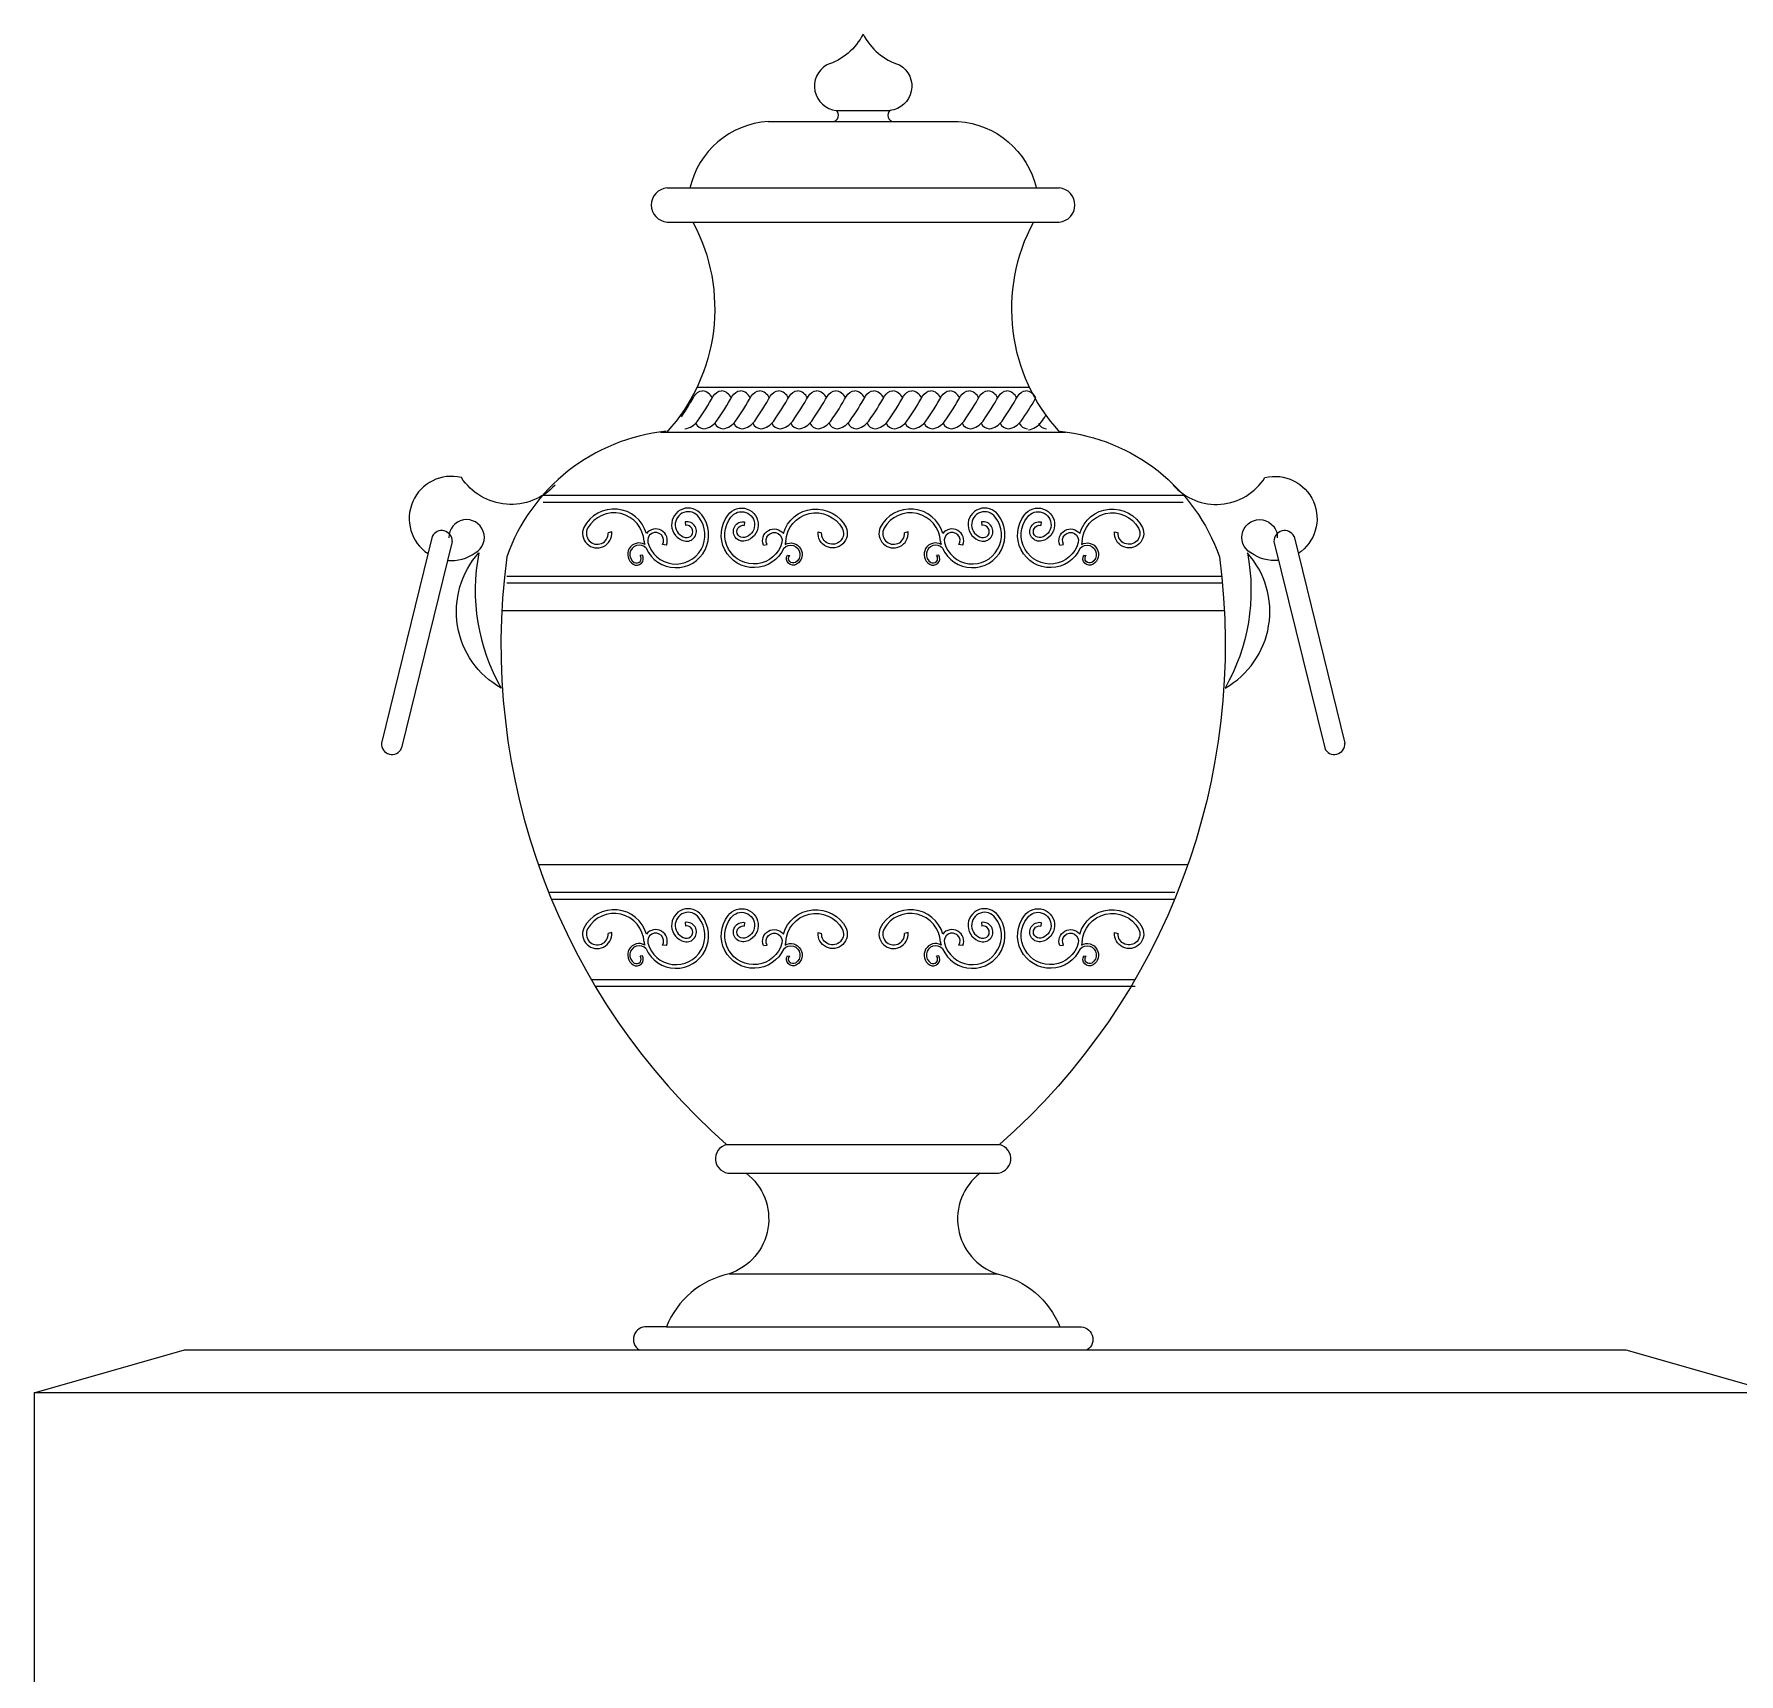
# Model space of a CAD drawing. Header units: metres. Extents: x 391 to 4074, y 4249 to 5891.
# Drawn here: x 391 to 1184, y 5128 to 5891 of the extents above; entities that cross this region are included whole.
import ezdxf

# ---------------------------------------------------------------- set-up
doc = ezdxf.new("R2010")
doc.units = ezdxf.units.M
doc.layers.add('4', color=4, linetype='Continuous')

msp = doc.modelspace()

# ---------------------------------------------------------------- linework, layer by layer
for p, q in [((732.5, 5849.95), (820.91, 5849.95)), ((764.22, 5855.02), (789.19, 5855.02)), ((685.55, 5818.99), (867.86, 5818.99)), ((685.55, 5803.17), (867.86, 5803.17)), ((699.48, 5726.46), (853.93, 5726.46)), ((682.52, 5705.44), (870.89, 5705.44)), ((627.97, 5676.19), (925.44, 5676.19)), ((627.97, 5672.99), (925.44, 5672.99)), ((659.83, 5659.1), (658.2, 5658.69)), ((693.99, 5663.82), (694.12, 5662.15)), ((721.61, 5663.82), (721.48, 5662.15)), ((755.77, 5659.1), (757.41, 5658.69)), ((797.64, 5659.1), (796, 5658.69)), ((831.79, 5663.82), (831.93, 5662.15)), ((859.42, 5663.82), (859.29, 5662.15)), ((893.57, 5659.1), (895.21, 5658.69)), ((685.24, 5653.03), (683.46, 5653.21)), ((730.37, 5653.03), (732.14, 5653.21)), ((823.04, 5653.03), (821.27, 5653.21)), ((868.17, 5653.03), (869.94, 5653.21)), ((674.09, 5648.37), (673.04, 5648.13)), ((741.51, 5648.37), (742.56, 5648.13)), ((811.9, 5648.37), (810.85, 5648.13)), ((879.32, 5648.37), (880.37, 5648.13)), ((611.04, 5638.6), (943.44, 5638.6)), ((611.04, 5635.4), (943.44, 5635.4)), ((608.73, 5622.6), (944.68, 5622.6)), ((625.65, 5504.46), (927.76, 5504.46)), ((630.44, 5491.66), (921.66, 5491.66)), ((631.75, 5488.46), (921.66, 5488.46)), ((693.99, 5477.6), (694.12, 5475.93)), ((721.61, 5477.6), (721.48, 5475.93)), ((831.79, 5477.6), (831.93, 5475.93)), ((859.42, 5477.6), (859.29, 5475.93)), ((659.83, 5472.88), (658.2, 5472.47)), ((755.77, 5472.88), (757.41, 5472.47)), ((797.64, 5472.88), (796, 5472.47)), ((893.57, 5472.88), (895.21, 5472.47)), ((674.09, 5462.15), (673.04, 5461.9)), ((685.24, 5466.81), (683.46, 5466.98)), ((730.37, 5466.81), (732.14, 5466.98)), ((741.51, 5462.15), (742.56, 5461.9)), ((811.9, 5462.15), (810.85, 5461.9)), ((823.04, 5466.81), (821.27, 5466.98)), ((868.17, 5466.81), (869.94, 5466.98)), ((879.32, 5462.15), (880.37, 5461.9)), ((650.2, 5451.12), (903.21, 5451.12)), ((652.08, 5447.92), (903.21, 5447.92)), ((713.25, 5374.35), (840.16, 5374.35)), ((714.45, 5361.06), (838.96, 5361.06)), ((714.44, 5314.26), (838.97, 5314.26)), ((685.22, 5289.63), (868.19, 5289.63)), ((672.56, 5278.89), (880.85, 5278.89))]:
    msp.add_line(p, q)
for points in [[(776.7, 5890.52, -0.2), (759.79, 5876.16, 0.73), (764.22, 5855.02, -0.9)], [(732.5, 5849.95, 0.33), (696.14, 5818.91, 1.3)], [(697.52, 5803.17, -0.32), (685.38, 5705.53, 0.62)], [(692.28, 5712.65, 0.02), (698.17, 5722.26, -0.25), (702.01, 5724.75, -3.4)], [(693.83, 5707.05, 0.2), (699.75, 5710.68, 0.03), (707.02, 5722.26, -0.25), (710.85, 5724.75, -3.4)], [(702.67, 5707.05, 0.2), (708.6, 5710.68, 0.03), (715.87, 5722.26, -0.25), (719.7, 5724.75, -3.4)], [(711.52, 5707.05, 0.2), (717.45, 5710.68, 0.03), (724.71, 5722.26, -0.25), (728.55, 5724.75, -3.4)], [(720.37, 5707.05, 0.2), (726.3, 5710.68, 0.03), (733.56, 5722.26, -0.25), (737.4, 5724.75, -3.4)], [(729.22, 5707.05, 0.2), (735.14, 5710.68, 0.03), (742.41, 5722.26, -0.25), (746.24, 5724.75, -3.4)], [(738.06, 5707.05, 0.2), (743.99, 5710.68, 0.03), (751.26, 5722.26, -0.25), (755.09, 5724.75, -3.4)], [(746.91, 5707.05, 0.2), (752.84, 5710.68, 0.03), (760.1, 5722.26, -0.25), (763.94, 5724.75, -3.4)], [(755.76, 5707.05, 0.2), (761.69, 5710.68, 0.03), (768.95, 5722.26, -0.25), (772.79, 5724.75, -3.4)], [(764.61, 5707.05, 0.2), (770.53, 5710.68, 0.03), (777.8, 5722.26, -0.25), (781.63, 5724.75, -3.4)], [(773.45, 5707.05, 0.2), (779.38, 5710.68, 0.03), (786.65, 5722.26, -0.25), (790.48, 5724.75, -3.4)], [(782.3, 5707.05, 0.2), (788.23, 5710.68, 0.03), (795.49, 5722.26, -0.25), (799.33, 5724.75, -3.4)], [(791.15, 5707.05, 0.2), (797.07, 5710.68, 0.03), (804.34, 5722.26, -0.25), (808.17, 5724.75, -3.4)], [(800, 5707.05, 0.2), (805.92, 5710.68, 0.03), (813.19, 5722.26, -0.25), (817.02, 5724.75, -3.4)], [(808.84, 5707.05, 0.2), (814.77, 5710.68, 0.03), (822.03, 5722.26, -0.25), (825.87, 5724.75, -3.4)], [(817.69, 5707.05, 0.2), (823.62, 5710.68, 0.03), (830.88, 5722.26, -0.25), (834.72, 5724.75, -3.4)], [(826.54, 5707.05, 0.2), (832.46, 5710.68, 0.03), (839.73, 5722.26, -0.25), (843.56, 5724.75, -3.4)], [(835.38, 5707.05, 0.2), (841.31, 5710.68, 0.03), (848.58, 5722.26, -0.25), (852.41, 5724.75, -3.4)], [(844.23, 5707.05, 0.2), (850.16, 5710.68, 0.03), (856.75, 5721.04, -0.25)], [(853.59, 5706.56, 0.2), (859.51, 5710.19, 0.01), (861.68, 5713.33, -0.25)], [(685.08, 5705.88, 0.29), (611.04, 5647.56, 0.25), (713.25, 5374.35, 2.21)], [(633.48, 5680.9, -0.49), (589.92, 5684.4, 0.84), (574.43, 5649.04, 1.77)], [(675.97, 5658.38, 0.68), (646.84, 5661.21, 1.29), (659.83, 5659.1, 1.26)], [(674.89, 5654.72, 0.75), (648.63, 5660.83, 1.31), (658.2, 5658.69, 1.25)], [(675.83, 5651.54, 1.13), (701.68, 5667, 1.44), (693.62, 5654.93, 1.22), (693.99, 5663.82, 1.25)], [(683.46, 5653.21, 1.51), (676.67, 5654.15, 1.22), (700.35, 5666, 1.44), (694.01, 5656.55, 1.25), (694.12, 5662.15, 1.7)], [(739.77, 5651.54, -1.13), (713.92, 5667, -1.44), (721.99, 5654.93, -1.22), (721.61, 5663.82, -1.25)], [(732.14, 5653.21, -1.51), (738.93, 5654.15, -1.22), (715.26, 5666, -1.44), (721.6, 5656.55, -1.25), (721.48, 5662.15, -1.7)], [(739.63, 5658.38, -0.68), (768.77, 5661.21, -1.29), (755.77, 5659.1, -1.26)], [(740.71, 5654.72, -0.75), (766.97, 5660.83, -1.31), (757.41, 5658.69, -1.25)], [(813.78, 5658.38, 0.68), (784.64, 5661.21, 1.29), (797.64, 5659.1, 1.26)], [(812.7, 5654.72, 0.75), (786.44, 5660.83, 1.31), (796, 5658.69, 1.25)], [(813.64, 5651.54, 1.13), (839.48, 5667, 1.44), (831.42, 5654.93, 1.22), (831.79, 5663.82, 1.25)], [(821.27, 5653.21, 1.51), (814.48, 5654.15, 1.22), (838.15, 5666, 1.44), (831.81, 5656.55, 1.25), (831.93, 5662.15, 1.7)], [(877.58, 5651.54, -1.13), (851.73, 5667, -1.44), (859.79, 5654.93, -1.22), (859.42, 5663.82, -1.25)], [(869.94, 5653.21, -1.51), (876.74, 5654.15, -1.22), (853.06, 5666, -1.44), (859.4, 5656.55, -1.25), (859.29, 5662.15, -1.7)], [(877.43, 5658.38, -0.68), (906.57, 5661.21, -1.29), (893.57, 5659.1, -1.26)], [(878.52, 5654.72, -0.75), (904.78, 5660.83, -1.31), (895.21, 5658.69, -1.25)], [(583.54, 5645.9, 0.18), (596.41, 5649.38, 1.77), (584.14, 5656.38, -1.23)], [(685.24, 5653.03, 0.88), (675.97, 5658.38, 1.22)], [(730.37, 5653.03, -0.88), (739.63, 5658.38, -1.22)], [(823.04, 5653.03, 0.88), (813.78, 5658.38, 1.22)], [(868.17, 5653.03, -0.88), (877.43, 5658.38, -1.22)], [(969.87, 5645.9, -0.18), (957, 5649.38, -1.77), (969.27, 5656.38, 1.23)], [(675.18, 5653.33, 0.98), (669.81, 5644.11, 0.79), (674.09, 5648.37, 0.73)], [(675.83, 5651.54, 1.16), (670.33, 5644.96, 0.85), (673.04, 5648.13, 0.92)], [(674.89, 5654.81, 0.05), (675.06, 5653.72, 0.01), (675.18, 5653.33, 1.44)], [(739.77, 5651.54, -1.16), (745.27, 5644.96, -0.85), (742.56, 5648.13, -0.92)], [(740.72, 5654.81, -0.05), (740.54, 5653.72, -0.01), (740.43, 5653.33, -1.44)], [(740.43, 5653.33, -0.98), (745.8, 5644.11, -0.79), (741.51, 5648.37, -0.73)], [(812.98, 5653.33, 0.98), (807.61, 5644.11, 0.79), (811.9, 5648.37, 0.73)], [(813.64, 5651.54, 1.16), (808.14, 5644.96, 0.85), (810.85, 5648.13, 0.92)], [(812.69, 5654.81, 0.05), (812.87, 5653.72, 0.01), (812.98, 5653.33, 1.44)], [(877.58, 5651.54, -1.16), (883.08, 5644.96, -0.85), (880.37, 5648.13, -0.92)], [(878.52, 5654.81, -0.05), (878.34, 5653.72, -0.01), (878.23, 5653.33, -1.44)], [(878.23, 5653.33, -0.98), (883.6, 5644.11, -0.79), (879.32, 5648.37, -0.73)], [(598.06, 5649.38, 0.18), (608.42, 5586.57), (608.42, 5586.57, -0.48), (598.06, 5649.38)], [(675.97, 5472.16, 0.68), (646.84, 5474.99, 1.29), (659.83, 5472.88, 1.26)], [(674.89, 5468.5, 0.75), (648.63, 5474.61, 1.31), (658.2, 5472.47, 1.25)], [(675.83, 5465.32, 1.13), (701.68, 5480.77, 1.44), (693.62, 5468.71, 1.22), (693.99, 5477.6, 1.25)], [(683.46, 5466.98, 1.51), (676.67, 5467.93, 1.22), (700.35, 5479.78, 1.44), (694.01, 5470.33, 1.25), (694.12, 5475.93, 1.7)], [(739.77, 5465.32, -1.13), (713.92, 5480.77, -1.44), (721.99, 5468.71, -1.22), (721.61, 5477.6, -1.25)], [(732.14, 5466.98, -1.51), (738.93, 5467.93, -1.22), (715.26, 5479.78, -1.44), (721.6, 5470.33, -1.25), (721.48, 5475.93, -1.7)], [(739.63, 5472.16, -0.68), (768.77, 5474.99, -1.29), (755.77, 5472.88, -1.26)], [(740.71, 5468.5, -0.75), (766.97, 5474.61, -1.31), (757.41, 5472.47, -1.25)], [(813.78, 5472.16, 0.68), (784.64, 5474.99, 1.29), (797.64, 5472.88, 1.26)], [(812.7, 5468.5, 0.75), (786.44, 5474.61, 1.31), (796, 5472.47, 1.25)], [(813.64, 5465.32, 1.13), (839.48, 5480.77, 1.44), (831.42, 5468.71, 1.22), (831.79, 5477.6, 1.25)], [(821.27, 5466.98, 1.51), (814.48, 5467.93, 1.22), (838.15, 5479.78, 1.44), (831.81, 5470.33, 1.25), (831.93, 5475.93, 1.7)], [(877.58, 5465.32, -1.13), (851.73, 5480.77, -1.44), (859.79, 5468.71, -1.22), (859.42, 5477.6, -1.25)], [(869.94, 5466.98, -1.51), (876.74, 5467.93, -1.22), (853.06, 5479.78, -1.44), (859.4, 5470.33, -1.25), (859.29, 5475.93, -1.7)], [(877.43, 5472.16, -0.68), (906.57, 5474.99, -1.29), (893.57, 5472.88, -1.26)], [(878.52, 5468.5, -0.75), (904.78, 5474.61, -1.31), (895.21, 5472.47, -1.25)], [(685.24, 5466.81, 0.88), (675.97, 5472.16, 1.22)], [(730.37, 5466.81, -0.88), (739.63, 5472.16, -1.22)], [(823.04, 5466.81, 0.88), (813.78, 5472.16, 1.22)], [(868.17, 5466.81, -0.88), (877.43, 5472.16, -1.22)], [(675.18, 5467.1, 0.98), (669.81, 5457.89, 0.79), (674.09, 5462.15, 0.73)], [(675.83, 5465.32, 1.16), (670.33, 5458.74, 0.85), (673.04, 5461.9, 0.92)], [(674.89, 5468.59, 0.05), (675.06, 5467.49, 0.01), (675.18, 5467.1, 1.44)], [(739.77, 5465.32, -1.16), (745.27, 5458.74, -0.85), (742.56, 5461.9, -0.92)], [(740.72, 5468.59, -0.05), (740.54, 5467.49, -0.01), (740.43, 5467.1, -1.44)], [(740.43, 5467.1, -0.98), (745.8, 5457.89, -0.79), (741.51, 5462.15, -0.73)], [(812.98, 5467.1, 0.98), (807.61, 5457.89, 0.79), (811.9, 5462.15, 0.73)], [(813.64, 5465.32, 1.16), (808.14, 5458.74, 0.85), (810.85, 5461.9, 0.92)], [(812.69, 5468.59, 0.05), (812.87, 5467.49, 0.01), (812.98, 5467.1, 1.44)], [(877.58, 5465.32, -1.16), (883.08, 5458.74, -0.85), (880.37, 5461.9, -0.92)], [(878.52, 5468.59, -0.05), (878.34, 5467.49, -0.01), (878.23, 5467.1, -1.44)], [(878.23, 5467.1, -0.98), (883.6, 5457.89, -0.79), (879.32, 5462.15, -0.73)], [(722.35, 5361.06, -0.6), (714.44, 5314.26, 0.25), (685.22, 5289.63), (676.25, 5289.63, 0.78), (672.56, 5278.89, 2.14)]]:
    msp.add_lwpolyline(points, format="xyb")
for points in [[(576.38, 5657), (552.79, 5560.99)], [(585.7, 5654.71), (562.11, 5558.7)]]:
    msp.add_lwpolyline(points)
for centre, radius, start, end in [((762.19, 5852.81), 3, 280.17, 47.48), ((686.15, 5811.08), 7.93, 94.32, 265.68), ((701.4, 5719.16), 5.62, 23.6, 83.85), ((710.25, 5719.16), 5.62, 23.6, 83.85), ((719.1, 5719.16), 5.62, 23.6, 83.85), ((727.95, 5719.16), 5.62, 23.6, 83.85), ((736.79, 5719.16), 5.62, 23.6, 83.85), ((745.64, 5719.16), 5.62, 23.6, 83.85), ((754.49, 5719.16), 5.62, 23.6, 83.85), ((763.34, 5719.16), 5.62, 23.6, 83.85), ((772.18, 5719.16), 5.62, 23.6, 83.85), ((781.03, 5719.16), 5.62, 23.6, 83.85), ((789.88, 5719.16), 5.62, 23.6, 83.85), ((798.73, 5719.16), 5.62, 23.6, 83.85), ((807.57, 5719.16), 5.62, 23.6, 83.85), ((816.42, 5719.16), 5.62, 23.6, 83.85), ((825.27, 5719.16), 5.62, 23.6, 83.85), ((834.11, 5719.16), 5.62, 23.6, 83.85), ((842.96, 5719.16), 5.62, 23.6, 83.85), ((851.81, 5719.16), 5.62, 23.6, 83.85), ((692.56, 5719.16), 5.62, 23.6, 32.46), ((702.93, 5711.43), 4.38, 203.63, 266.66), ((711.78, 5711.43), 4.38, 203.63, 266.66), ((720.62, 5711.43), 4.38, 203.63, 266.66), ((729.47, 5711.43), 4.38, 203.63, 266.66), ((738.32, 5711.43), 4.38, 203.63, 266.66), ((747.17, 5711.43), 4.38, 203.63, 266.66), ((756.01, 5711.43), 4.38, 203.63, 266.66), ((764.86, 5711.43), 4.38, 203.63, 266.66), ((773.71, 5711.43), 4.38, 203.63, 266.66), ((782.56, 5711.43), 4.38, 203.63, 266.66), ((791.4, 5711.43), 4.38, 203.63, 266.66), ((800.25, 5711.43), 4.38, 203.63, 266.66), ((809.1, 5711.43), 4.38, 203.63, 266.66), ((817.95, 5711.43), 4.38, 203.63, 266.66), ((826.79, 5711.43), 4.38, 203.63, 266.66), ((835.64, 5711.43), 4.38, 203.63, 266.66), ((844.49, 5711.43), 4.38, 203.63, 266.66), ((853.33, 5711.43), 4.38, 203.63, 266.66), ((862.18, 5711.43), 4.38, 203.63, 266.66), ((580.79, 5654.83), 4.91, 358.52, 153.87), ((972.62, 5654.83), 4.91, 26.13, 181.48), ((557.62, 5560.51), 4.85, 174.3, 338.09), ((995.79, 5560.51), 4.85, 201.91, 5.7), ((714.76, 5367.78), 6.73, 102.95, 272.63)]:
    msp.add_arc(centre, radius, start, end)
at = {"layer": '4'}
for p, q in [((1201.29, 5258.89), (391.29, 5258.89)), ((391.29, 5258.89), (391.29, 4848.37))]:
    msp.add_line(p, q, dxfattribs=at)
for points in [[(776.7, 5890.52, 0.2), (793.61, 5876.16, -0.73), (789.19, 5855.02, 0.9)], [(820.91, 5849.95, -0.33), (857.27, 5818.91, -1.3)], [(855.89, 5803.17, 0.32), (868.03, 5705.53, -0.62)], [(868.33, 5705.88, -0.29), (942.37, 5647.56, -0.25), (840.16, 5374.35, -2.21)], [(920.86, 5680.9, 0.5), (963.49, 5684.4, -0.84), (978.98, 5649.04, -1.77)], [(955.35, 5649.38, -0.18), (944.99, 5586.57), (944.99, 5586.57, 0.48), (955.35, 5649.38)], [(831.06, 5361.06, 0.6), (838.97, 5314.26, -0.25), (868.19, 5289.63), (877.15, 5289.63, -0.78), (880.85, 5278.89, -2.14)]]:
    msp.add_lwpolyline(points, format="xyb", dxfattribs=at)
for points in [[(967.71, 5654.71), (991.29, 5558.7)], [(977.03, 5657), (1000.62, 5560.99)], [(391.29, 5258.89), (461.29, 5278.89), (1131.29, 5278.89), (1201.29, 5258.89)]]:
    msp.add_lwpolyline(points, dxfattribs=at)
for centre, radius, start, end in [((791.22, 5852.81), 3, 132.52, 259.83), ((867.26, 5811.08), 7.93, 274.32, 85.68), ((838.65, 5367.78), 6.73, 267.37, 77.05)]:
    msp.add_arc(centre, radius, start, end, dxfattribs=at)

doc.saveas('drawing.dxf')
